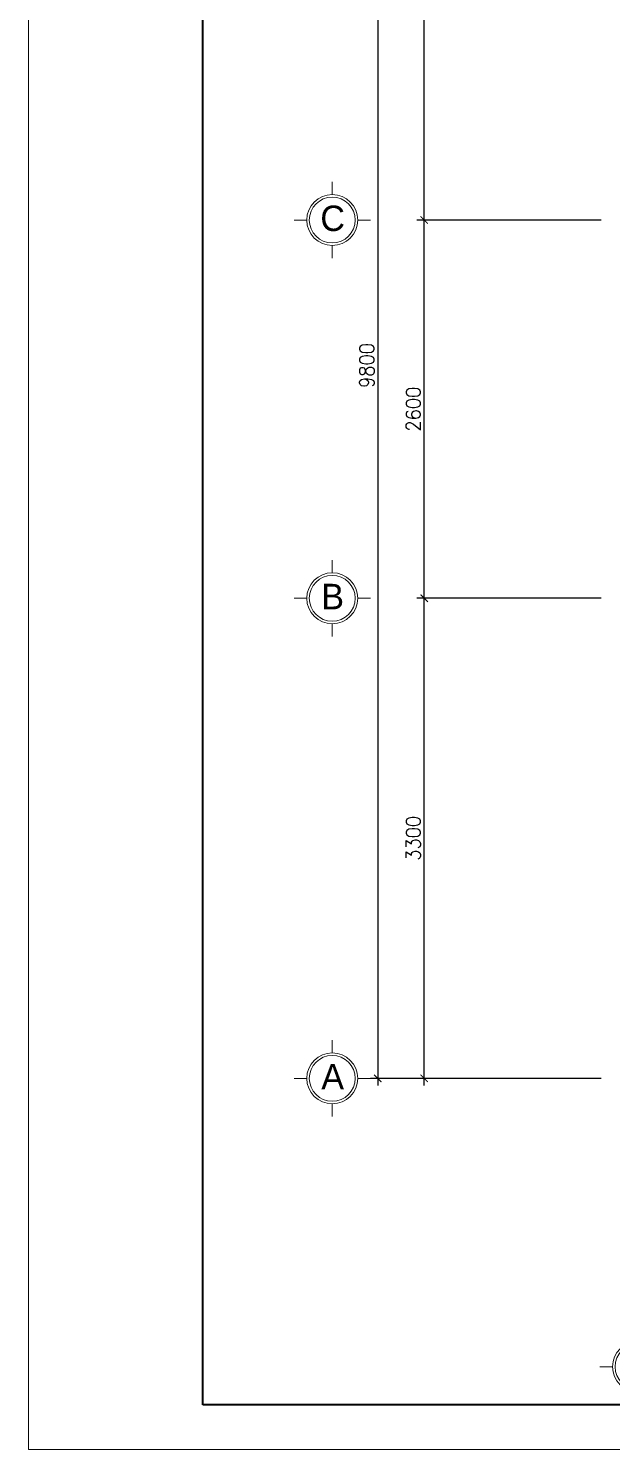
# Model space of a CAD drawing. Header units: millimetres. Extents: x -529782 to -142003, y -492574 to -273331.
# Drawn here: x -485133 to -481128, y -294879 to -285111 of the extents above; entities that cross this region are included whole.
import ezdxf
from ezdxf.enums import TextEntityAlignment as Align

# ---------------------------------------------------------------- set-up
doc = ezdxf.new("R2010")
doc.units = ezdxf.units.MM
doc.header["$LTSCALE"] = 500
doc.header["$MEASUREMENT"] = 0
doc.header["$PDMODE"] = 3
doc.linetypes.add('CENTER', pattern=[2, 1.25, -0.25, 0.25, -0.25])
doc.layers.get('0').update_dxf_attribs({"linetype": 'CONTINUOUS', "lineweight": 13})
doc.layers.get('Defpoints').update_dxf_attribs({"color": 255, "linetype": 'CONTINUOUS', "lineweight": 13})
for name, color, linetype, lineweight in [('1.cat 30', 30, 'CONTINUOUS', 35), ('2.thay 145', 145, 'CONTINUOUS', 18), ('3.manh 08', 8, 'CONTINUOUS', 9), ('7.tim 67', 67, 'CENTER', 9), ('9.text \xad white', 7, 'CONTINUOUS', 15), ('CA.dim 08', 251, 'CONTINUOUS', 13)]:
    doc.layers.add(name, color=color, linetype=linetype, lineweight=lineweight)
doc.styles.add('CA.JSC1', font='')
doc.styles.get("Standard").update_dxf_attribs({"font": 'txt.shx', "width": 0.9})
doc.styles.get('CA.JSC1').set_extended_font_data('.VnAvantH')
doc.dimstyles.new('CA 50', dxfattribs={"dimscale": 0, "dimtxt": 100, "dimasz": 50, "dimexe": 50, "dimexo": 0, "dimgap": 25, "dimtad": 1, "dimdec": 0, "dimzin": 0, "dimdsep": 46, "dimtxsty": 'Standard', "dimblk": 'ARCHTICK', "dimcen": 0.09, "dimdle": 50, "dimclrd": 256, "dimclre": 256, "dimclrt": 7, "dimadec": 0, "dimazin": 0, "dimtfac": 1, "dimtdec": 0, "dimtix": 1, "dimtmove": 2, "dimatfit": 3, "dimldrblk": 'DOT', "dimfxl": 1, "dimtolj": 1, "dimtzin": 0, "dimarcsym": 0})

# ---------------------------------------------------------------- blocks, each defined once
blk = doc.blocks.new('_ArchTick')
at = {"color": 1, "linetype": 'ByBlock', "const_width": 0.150000081}
blk.add_lwpolyline([(-0.5000002699998731, -0.5000002699998731), (0.5000002699998731, 0.5000002699998731)], dxfattribs=at)
blk = doc.blocks.new('*D2022')
at = {"layer": '7.tim 67', "linetype": 'Continuous', "lineweight": -2, "transparency": 16777216}
for p, q in [((-481199.7201363409, -289027.5207308844), (-482464.4761637127, -289027.5207308844)), ((-482414.4761637127, -292377.5207308844), (-482414.4761637127, -288977.5207308844)), ((-481199.7201363409, -292327.5207308844), (-482464.4761637127, -292327.5207308844))]:
    blk.add_line(p, q, dxfattribs=at)
at = {"layer": 'Defpoints', "color": 0, "linetype": 'Continuous', "transparency": 16777216}
for p in [(-482414.4761637127, -289027.5207308844), (-481199.7201363409, -289027.5207308844), (-481199.7201363409, -292327.5207308844)]:
    blk.add_point(p, dxfattribs=at)
at = {"layer": '7.tim 67', "linetype": 'Continuous', "lineweight": -2, "transparency": 16777216, "xscale": 50, "yscale": 50, "zscale": 50}
for p, rotation in [((-482414.4761637127, -289027.5207308844), 90), ((-482414.4761637127, -292327.5207308844), 270)]:
    blk.add_blockref('_ArchTick', p, dxfattribs=dict(at, rotation=rotation))
at = {"layer": '7.tim 67', "color": 7, "linetype": 'Continuous', "transparency": 16777216, "insert": (-482489.4761637127, -290677.5207308845), "char_height": 100, "attachment_point": 5, "rotation": 90}
blk.add_mtext('\\A1;3300', dxfattribs=at)
blk = doc.blocks.new('_DOT')
at = {"color": 1, "linetype": 'ByBlock'}
blk.add_line((-0.5, 0), (-1, 0), dxfattribs=at)
at = {"color": 1, "linetype": 'ByBlock', "const_width": 0.5}
blk.add_lwpolyline([(-0.25, 0, 1), (0.25, 0, 1)], format="xyb", close=True, dxfattribs=at)
blk = doc.blocks.new('*D2023')
at = {"layer": '7.tim 67', "linetype": 'Continuous', "lineweight": -2, "transparency": 16777216}
for p, q in [((-482414.4761637127, -289077.5207308844), (-482414.4761637127, -286377.5207308845)), ((-481199.7201363409, -286427.5207308845), (-482464.4761637127, -286427.5207308845)), ((-481199.7201363409, -289027.5207308844), (-482464.4761637127, -289027.5207308844))]:
    blk.add_line(p, q, dxfattribs=at)
at = {"layer": 'Defpoints', "color": 0, "linetype": 'Continuous', "transparency": 16777216}
for p in [(-482414.4761637127, -286427.5207308845), (-481199.7201363409, -286427.5207308845), (-481199.7201363409, -289027.5207308844)]:
    blk.add_point(p, dxfattribs=at)
at = {"layer": '7.tim 67', "linetype": 'Continuous', "lineweight": -2, "transparency": 16777216, "xscale": 50, "yscale": 50, "zscale": 50}
for p, rotation in [((-482414.4761637127, -286427.5207308845), 90), ((-482414.4761637127, -289027.5207308844), 270)]:
    blk.add_blockref('_ArchTick', p, dxfattribs=dict(at, rotation=rotation))
at = {"layer": '7.tim 67', "color": 7, "linetype": 'Continuous', "transparency": 16777216, "insert": (-482489.4761637127, -287727.5207308845), "char_height": 100, "attachment_point": 5, "rotation": 90}
blk.add_mtext('\\A1;2600', dxfattribs=at)
blk = doc.blocks.new('*D2024')
at = {"layer": '7.tim 67', "linetype": 'Continuous', "lineweight": -2, "transparency": 16777216}
for p, q in [((-482414.4761637127, -286477.5207308845), (-482414.4761637127, -282477.5207308844)), ((-481199.7201363409, -282527.5207308844), (-482464.4761637127, -282527.5207308844)), ((-481199.7201363409, -286427.5207308845), (-482464.4761637127, -286427.5207308845))]:
    blk.add_line(p, q, dxfattribs=at)
at = {"layer": 'Defpoints', "color": 0, "linetype": 'Continuous', "transparency": 16777216}
for p in [(-482414.4761637127, -282527.5207308844), (-481199.7201363409, -282527.5207308844), (-481199.7201363409, -286427.5207308845)]:
    blk.add_point(p, dxfattribs=at)
at = {"layer": '7.tim 67', "linetype": 'Continuous', "lineweight": -2, "transparency": 16777216, "xscale": 50, "yscale": 50, "zscale": 50}
for p, rotation in [((-482414.4761637127, -282527.5207308844), 90), ((-482414.4761637127, -286427.5207308845), 270)]:
    blk.add_blockref('_ArchTick', p, dxfattribs=dict(at, rotation=rotation))
at = {"layer": '7.tim 67', "color": 7, "linetype": 'Continuous', "transparency": 16777216, "insert": (-482489.4761637127, -284477.5207308845), "char_height": 100, "attachment_point": 5, "rotation": 90}
blk.add_mtext('\\A1;3900', dxfattribs=at)
blk = doc.blocks.new('*D2026')
at = {"layer": 'CA.dim 08', "lineweight": -2, "transparency": 16777216}
for p, q in [((-482733.8114482031, -282477.5207308844), (-482733.8114482031, -292377.5207308844)), ((-481832.0981500268, -282527.5207308844), (-482783.8114482031, -282527.5207308844)), ((-481832.0981500268, -292327.5207308844), (-482783.8114482031, -292327.5207308844))]:
    blk.add_line(p, q, dxfattribs=at)
at = {"layer": 'Defpoints', "color": 0, "transparency": 16777216}
for p in [(-481832.0981500268, -282527.5207308844), (-482733.8114482031, -292327.5207308844), (-481832.0981500268, -292327.5207308844)]:
    blk.add_point(p, dxfattribs=at)
at = {"layer": 'CA.dim 08', "lineweight": -2, "transparency": 16777216, "xscale": 50, "yscale": 50, "zscale": 50}
for p, rotation in [((-482733.8114482031, -282527.5207308844), 90), ((-482733.8114482031, -292327.5207308844), 270)]:
    blk.add_blockref('_ArchTick', p, dxfattribs=dict(at, rotation=rotation))
at = {"layer": 'CA.dim 08', "color": 7, "transparency": 16777216, "insert": (-482808.8114482031, -287427.5207308845), "char_height": 100, "attachment_point": 5, "rotation": 90}
blk.add_mtext('\\A1;9800', dxfattribs=at)
blk = doc.blocks.new('A$C41BA5761')
at = {"layer": '2.thay 145'}
blk.add_lwpolyline([(839.9994073519047, 524.9998310285737, -3898660.642287513), (839.9994073521084, 525.0001542164828, 1.154242490888426e-06), (839.9994073524431, 524.9999926225864, 1.154242490888426e-06)], format="xyb", dxfattribs=at)
at = {"layer": '3.manh 08'}
for p, q in [((524.9994049160159, 1050.000159478077), (524.9994049160159, 875.0001713204256)), ((174.9994048396911, 525.0001523148676), (-0.000583361616008915, 525.0001523148676)), ((874.9994049923262, 525.0001523148676), (1049.999393193633, 525.0001523148676)), ((524.9994049160159, 0.0001831847475841641), (524.9994049160159, 175.000171342399))]:
    blk.add_line(p, q, dxfattribs=at)
blk.add_arc((524.9994049160159, 525.0001713313977), 349.9999999890093, 359.9999968883953, 359.9999381014106, dxfattribs=at)
blk = doc.blocks.new('khung co loan')
at = {"layer": '1.cat 30'}
blk.add_lwpolyline([(1158.281703106128, -14553.47590842255), (1158.281703106128, -303.4759079545038), (20658.28170374641, -303.4759079545038), (20658.28170374641, -14553.47590842255)], close=True, dxfattribs=at)
at = {"layer": '3.manh 08'}
blk.add_lwpolyline([(0, -14850.00000048772), (21000.00000000023, -14850.00000048772), (21000.00000000023, -4.877219907939434e-07), (0, -4.877219907939434e-07)], close=True, dxfattribs=at)

msp = doc.modelspace()

# ---------------------------------------------------------------- block references
at = {"layer": '2.thay 145'}
for name, p, xscale, yscale, zscale in [('khung co loan', (-485133.3160358632, -279510.4103375495), 1.034937242569868, 1.034937242628075, 1.034937242583367), ('A$C41BA5761', (-483308.8111447999, -286690.0208070419), 0.5, 0.5, 0.5), ('A$C41BA5761', (-483308.8111447999, -289290.0208070418), 0.5, 0.5, 0.5), ('A$C41BA5761', (-483308.8111447999, -292590.0208070418), 0.5, 0.5, 0.5), ('A$C41BA5761', (-481208.1453861018, -294572.3446564589), 0.5, 0.5, 0.5)]:
    msp.add_blockref(name, p, dxfattribs=dict(at, xscale=xscale, yscale=yscale, zscale=zscale))

# ---------------------------------------------------------------- texts
at = {"layer": '9.text \xad white', "style": 'CA.JSC1'}
for s, p in [('c', (-483043.5611258193, -286415.7707851619)), ('b', (-483043.5611258193, -289015.7707851619)), ('a', (-483043.5611258193, -292315.7707851619))]:
    msp.add_text(s, height=174.9999882000658, dxfattribs=at).set_placement(p, align=Align.MIDDLE)

# ---------------------------------------------------------------- dimensions: what is measured, and where the dimension line sits
at = {"layer": '7.tim 67', "color": 9, "linetype": 'Continuous'}
for base, p1, p2, picture, middle in [((-482414.4761637127, -282527.5207308844), (-481199.7201363409, -286427.5207308845), (-481199.7201363409, -282527.5207308844), '*D2024', (-482489.4761637127, -284477.5207308845)), ((-482414.4761637127, -286427.5207308845), (-481199.7201363409, -289027.5207308844), (-481199.7201363409, -286427.5207308845), '*D2023', (-482489.4761637127, -287727.5207308845)), ((-482414.4761637127, -289027.5207308844), (-481199.7201363409, -292327.5207308844), (-481199.7201363409, -289027.5207308844), '*D2022', (-482489.4761637127, -290677.5207308845))]:
    dim = msp.add_linear_dim(base=base, p1=p1, p2=p2, angle=90, dimstyle='CA 50', override={"dimscale": 1}, dxfattribs=at)
    dim.commit()
    dim.dimension.update_dxf_attribs({"geometry": picture, "text_midpoint": middle})
at = {"layer": 'CA.dim 08'}
dim = msp.add_linear_dim(base=(-482733.8114482031, -292327.5207308844), p1=(-481832.0981500268, -282527.5207308844), p2=(-481832.0981500268, -292327.5207308844), angle=90, dimstyle='CA 50', override={"dimscale": 1, "dimfxl": 0}, dxfattribs=at)
dim.commit()
dim.dimension.update_dxf_attribs({"geometry": '*D2026', "text_midpoint": (-482808.8114482031, -287427.5207308845)})

doc.saveas('drawing.dxf')
